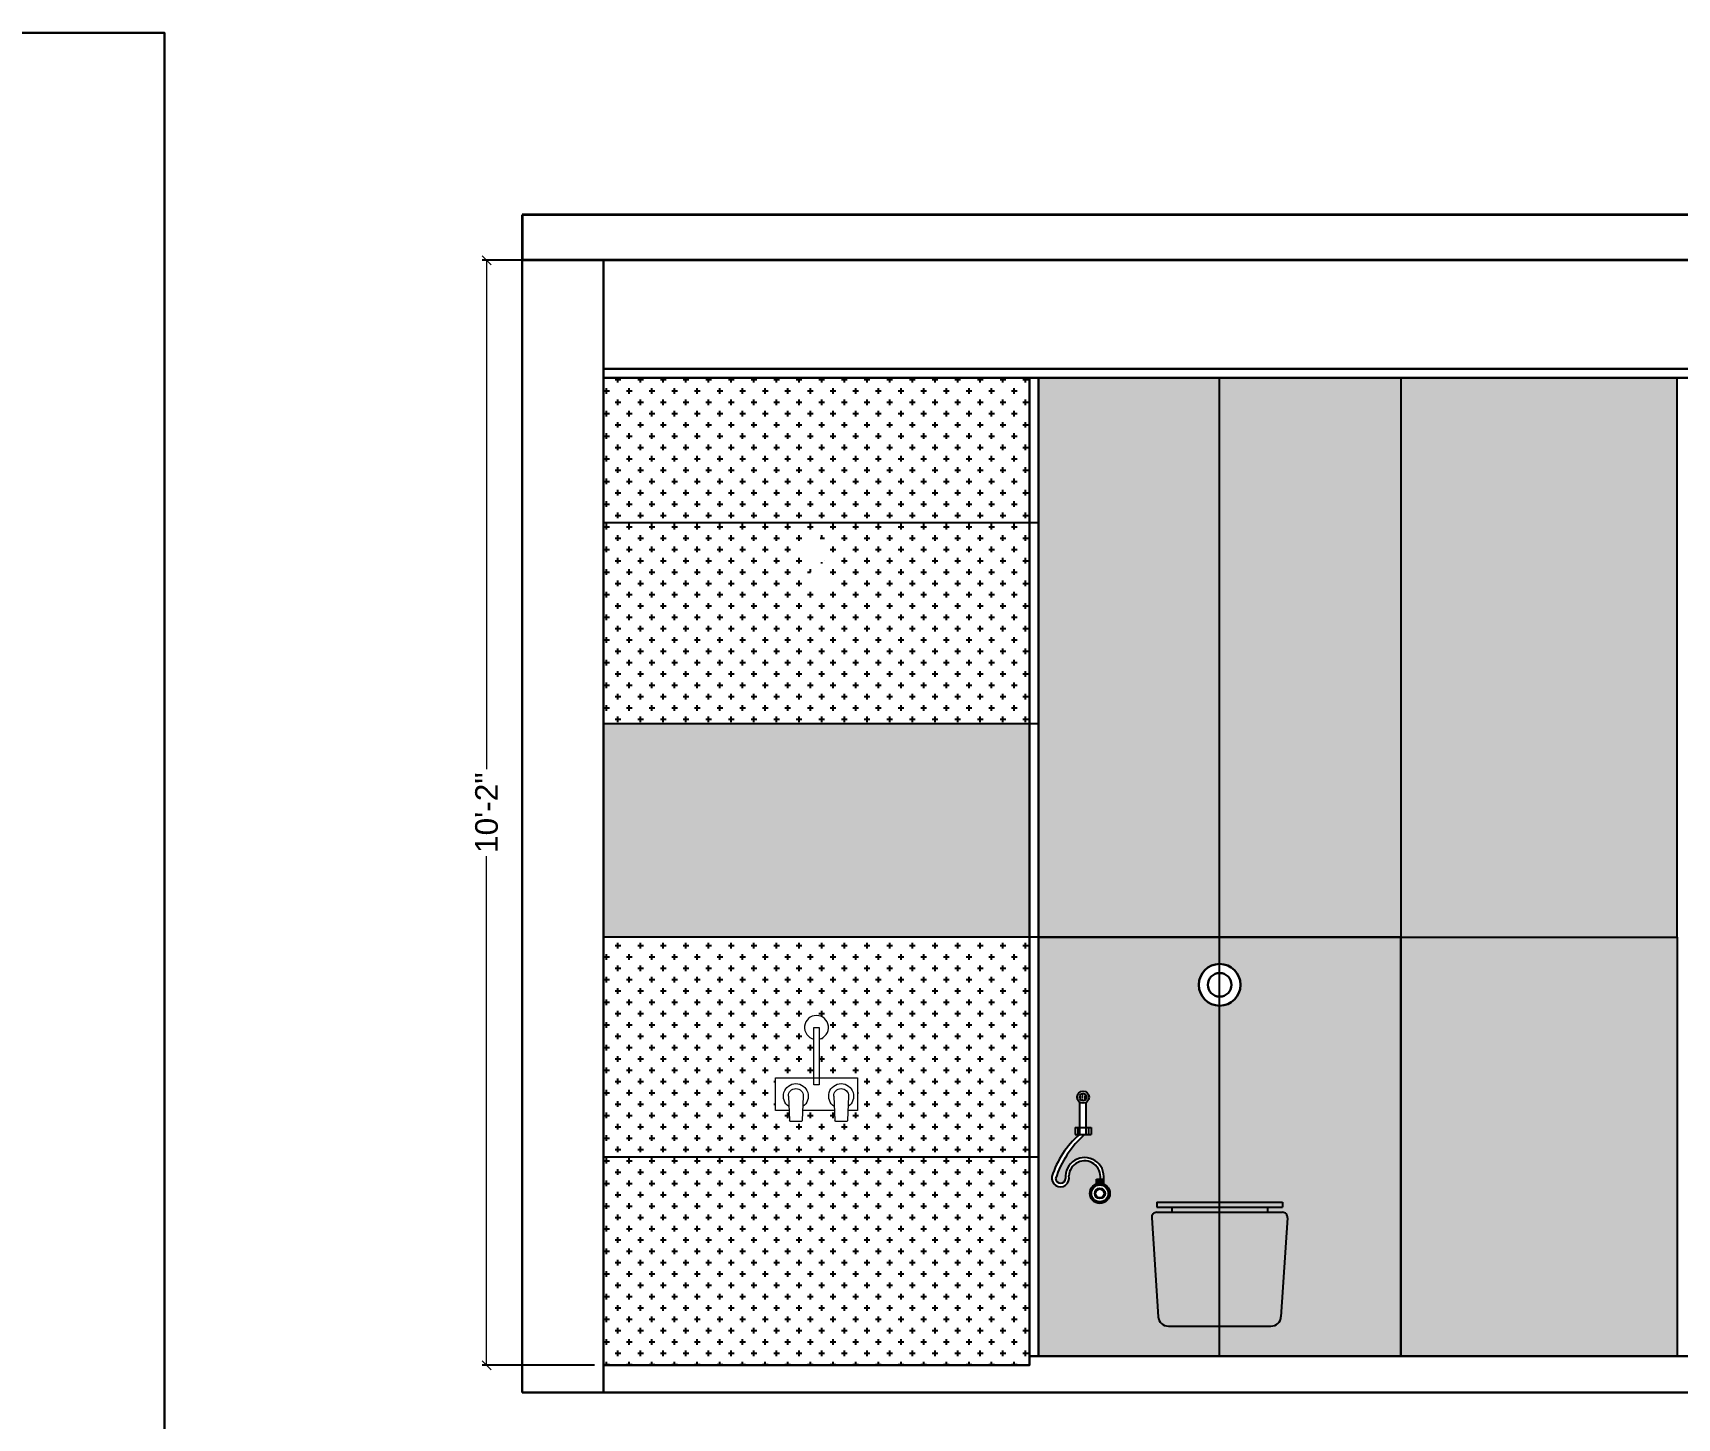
# Model space of a CAD drawing. Header units: millimetres. Extents: x 56222 to 3066687, y -650199 to -121287.
# Drawn here: x 157113.6 to 157295.1, y -181066.9 to -180914 of the extents above; entities that cross this region are included whole.
import ezdxf

# ---------------------------------------------------------------- set-up
doc = ezdxf.new("R2010")
doc.units = ezdxf.units.MM
doc.header["$MEASUREMENT"] = 0
doc.header["$PDMODE"] = 35
doc.layers.get('Defpoints').update_dxf_attribs({"color": 220})
for name, color, linetype, lineweight in [('dim05', 1, 'Continuous', 13), ('ELEC.', 5, 'Continuous', 20), ('Flooring', 253, 'Continuous', 30), ('FURNITURE', 32, 'Continuous', 9), ('HACHA', 253, 'Continuous', 5), ('TILE', 14, 'Continuous', 9), ('UTILITY', 48, 'Continuous', 9), ('wall', 7, 'Continuous', 30), ('XX~SLAB ( BEAM )~ ( DIM )', 7, 'Continuous', 9)]:
    doc.layers.add(name, color=color, linetype=linetype, lineweight=lineweight)
doc.layers.add('SANIT', color=232, linetype='Continuous')
doc.styles.add('Arial', font='arial.ttf')
doc.styles.get("Standard").update_dxf_attribs({"font": 'arial.ttf', "height": 6})
doc.dimstyles.new('ISO-25', dxfattribs={"dimtxt": 2.5, "dimasz": 1, "dimexe": 0.5, "dimexo": 1, "dimtad": 0, "dimdec": 1, "dimlunit": 4, "dimtxsty": 'Standard', "dimblk": 'OBLIQUE', "dimcen": 2.5, "dimclrd": 1, "dimclre": 1, "dimclrt": 5, "dimadec": 0, "dimazin": 0, "dimtfac": 1, "dimtdec": 1, "dimtmove": 0, "dimatfit": 3, "dimfxl": 1, "dimlwd": -1, "dimarcsym": 0})
pattern_1 = [(45, (4630.419170679845, 1905.273145352025), (0.1325825214724777, 0.2209708691207961), [1, -0.5]), (135, (4630.419170679845, 1905.273145352025), (0.1325825214724777, -0.2209708691207961), [1, -0.5])]

# ---------------------------------------------------------------- blocks, each defined once
blk = doc.blocks.new('sda sdasd')
at = {"ltscale": 0.25, "true_color": 0xffffff}
h = blk.add_hatch(color=7, dxfattribs=at)
h.dxf.hatch_style = 1
h.paths.add_polyline_path([(46521.76047098187, -32072.17488785696, 0.4338480866341615), (46521.20321093896, -32071.57924016178), (46507.31773102479, -32071.57924016178, 0.4338480866341615), (46506.76047098188, -32072.17488785696), (46507.48899382655, -32083.10273052676, 0.3948479051885594), (46508.60351391236, -32084.14542323901), (46519.9174280514, -32084.14542323901, 0.3948479051882686), (46521.03194813721, -32083.10273052676)])
h.paths.add_polyline_path([(46521.20321093896, -32070.46224611047), (46507.31773102479, -32070.46224611047), (46507.31773102479, -32071.02074313612), (46521.20321093896, -32071.02074313612)])
h.paths.add_polyline_path([(46519.527719862, -32071.02074313612), (46508.99322210175, -32071.02074313612), (46508.99322210175, -32071.57924016178), (46519.527719862, -32071.57924016178)])
at = {"layer": 'SANIT'}
for p, q in [((46507.31773102479, -32070.46224611047), (46507.31773102479, -32071.02074313612)), ((46507.31773102479, -32070.46224611047), (46521.20321093896, -32070.46224611047)), ((46507.31773102479, -32071.02074313612), (46521.20321093896, -32071.02074313612)), ((46508.99322210175, -32071.02074313612), (46508.99322210175, -32071.57924016178)), ((46519.527719862, -32071.02074313612), (46519.527719862, -32071.57924016178)), ((46521.20321093896, -32070.46224611047), (46521.20321093896, -32071.02074313612)), ((46506.76047098188, -32072.17488785696), (46507.48899382653, -32083.10273052675)), ((46507.31773102479, -32071.57924016178), (46521.20321093896, -32071.57924016178)), ((46521.76047098188, -32072.17488785696), (46521.03194813723, -32083.10273052675)), ((46508.60351391236, -32084.14542323901), (46519.9174280514, -32084.14542323901))]:
    blk.add_line(p, q, dxfattribs=at)
for centre, radius, start, end in [((46507.31773102479, -32072.13773718743), 0.558497025654729, 90, 183.8140748341183), ((46521.20321093896, -32072.13773718743), 0.558497025654729, 356.1859251658687, 90), ((46508.60351391236, -32083.0284291877), 1.116994051309458, 183.8140748341183, 270), ((46519.9174280514, -32083.0284291877), 1.116994051309458, 270, 356.1859251658687)]:
    blk.add_arc(centre, radius, start, end, dxfattribs=at)
blk = doc.blocks.new('404COK-E')
for p, q in [((0.8239862002074005, 2.84e-14, 1), (0.6989862002074574, -2.676013799792514, 1)), ((-0.8239862002074005, -2.84e-14, 1), (-0.6989862002072301, -2.676013799792599, 1)), ((-0.5739862002072301, -2.801013799792599, 1), (0.5739862002074574, -2.801013799792599, 1))]:
    blk.add_line(p, q)
for centre, radius, start, end in [((0, 0, 1), 1.375, 304.095995019742, 235.9040049802553), ((0, 0, 1), 0.8239862002074005, 1.6284e-12, 180.0000000000016), ((-0.5739862002074007, -2.676013799792599, 1), 0.125, 180.0000000000016, 270.0000000000017), ((0.5739862002072869, -2.676013799792485, 1), 0.125, 270.0000000000017, 1.6284e-12)]:
    blk.add_arc(centre, radius, start, end)
blk = doc.blocks.new('HANDSPRAY')
at = {"layer": 'SANIT'}
h = blk.add_hatch(dxfattribs=at)
h.set_pattern_fill('DOTS', color=256, scale=100, angle=270, style=0)
h.set_pattern_definition([(90, (24140.49513819415, 35168.02618983523), (0.2395833333309839, 0.1197916666683339), [0, -0.2395833333366681])])
h.paths.add_polyline_path([(20863.84585991441, 3019.2331272706, -1), (20863.04997626127, 3019.2331272706, -1)])
for p, q in [((20863.10837464108, 3015.116614010586), (20863.10837464108, 3018.663396860366)), ((20863.7874615346, 3015.116614010586), (20863.78746153461, 3018.66339686037)), ((20862.5636029177, 3015.885244350829), (20862.85837464108, 3015.885244350829)), ((20862.5636029177, 3015.885244350829), (20862.5636029177, 3015.116614010585)), ((20862.5636029177, 3015.116614010585), (20864.33223325798, 3015.116614010585)), ((20862.85837464108, 3015.885244350829), (20862.85837464108, 3015.116614010585)), ((20864.03746153461, 3015.885244350829), (20864.33223325798, 3015.885244350829)), ((20864.03746153461, 3015.885244350829), (20864.03746153461, 3015.116614010585)), ((20864.33223325798, 3015.885244350829), (20864.33223325798, 3015.116614010585)), ((20864.93544151496, 3010.183765469781), (20865.7313251681, 3010.183765469781)), ((20864.93544151496, 3009.628940511153), (20864.93544151496, 3010.183765469781)), ((20865.05191288609, 3010.183765469781), (20865.05191288609, 3009.680558425251)), ((20865.17054248002, 3009.526555598226), (20865.17054248002, 3009.52359560311)), ((20865.21475823852, 3010.183765469781), (20865.21475823852, 3009.706792602075)), ((20865.46596249748, 3010.183765469781), (20865.46596249748, 3009.699537728076)), ((20865.49622420305, 3009.526555598226), (20865.49622420305, 3009.514782754581)), ((20865.62880784991, 3010.183765469781), (20865.62880784991, 3009.663410413814)), ((20865.7313251681, 3009.62678852793), (20865.7313251681, 3010.183765469781))]:
    blk.add_line(p, q, dxfattribs=at)
blk.add_lwpolyline([(20862.85837464108, 3015.885244350829), (20864.33223325798, 3015.885244350829)], dxfattribs=at)
for centre, radius in [((20863.44791808784, 3019.2331272706), 0.6632363776078343), ((20863.44791808784, 3019.2331272706), 0.3979418265647006), ((20865.30865632048, 3008.60539396268), 1.105393962679723), ((20865.30865632048, 3008.60539396268), 0.9285309286509679), ((20865.30865632048, 3008.60539396268), 0.5748048605934565), ((20865.30865632048, 3008.60539396268), 0.4863733435790785)]:
    blk.add_circle(centre, radius, dxfattribs=at)
for centre, radius, start, end in [((20869.6939374538, 3007.466103434061), 10.13147582717065, 130.9638802599304, 162.7048171532319), ((20871.18474956962, 3006.670222705892), 11.34199047519593, 131.866579085269, 161.6382158071814), ((20863.62253825987, 3010.436891305181), 2.123924413168063, 353.1553140225039, 184.7321497414655), ((20863.62253825987, 3010.436891305181), 1.754212354310119, 353.1553140225039, 176.3727465821697), ((20860.95492948747, 3010.281103570291), 0.9549294874747659, 168.0924900814809, 16.22196694589886), ((20860.96276603609, 3010.268302388162), 0.5431282004354323, 182.656228338166, 359.3005672495569)]:
    blk.add_arc(centre, radius, start, end, dxfattribs=at)
blk = doc.blocks.new('_Oblique')
at = {"layer": 'wall', "color": 0, "lineweight": -2}
blk.add_line((-0.5, -0.5), (0.5, 0.5), dxfattribs=at)
blk = doc.blocks.new('*D835')
at = {"layer": 'Defpoints', "color": 0, "lineweight": 25, "transparency": 16777216}
for p in [(157163.7348289293, -180939.0516465805), (157176.651324732, -180939.0516465805), (157176.651324732, -181061.0516465805)]:
    blk.add_point(p, dxfattribs=at)
at = {"layer": 'dim05', "color": 1, "linetype": 'Continuous', "lineweight": -2, "transparency": 16777216}
for p, q in [((157175.651324732, -180939.0516465805), (157163.2348289293, -180939.0516465805)), ((157175.651324732, -181061.0516465805), (157163.2348289293, -181061.0516465805))]:
    blk.add_line(p, q, dxfattribs=at)
at = {"layer": 'dim05', "color": 1, "linetype": 'Continuous', "transparency": 16777216}
for p, q in [((157163.7348289293, -180939.0516465805), (157163.7348289293, -180995.2503164304)), ((157163.7348289293, -181061.0516465805), (157163.7348289293, -181004.8529767305))]:
    blk.add_line(p, q, dxfattribs=at)
at = {"layer": 'dim05', "color": 1, "transparency": 16777216}
for p, rotation in [((157163.7348289293, -180939.0516465805), 90), ((157163.7348289293, -181061.0516465805), 270)]:
    blk.add_blockref('_Oblique', p, dxfattribs=dict(at, rotation=rotation))
at = {"layer": 'dim05', "color": 5, "lineweight": 25, "transparency": 16777216, "insert": (157163.7348289292, -181000.0516465805), "char_height": 2.5, "attachment_point": 5, "rotation": 90, "style": 'Arial'}
blk.add_mtext('10\'-2"', dxfattribs=at)

msp = doc.modelspace()

# ---------------------------------------------------------------- hatches: boundary and pattern name
at = {"layer": 'XX~SLAB ( BEAM )~ ( DIM )', "linetype": 'Continuous', "lineweight": 25, "true_color": 0xc8c92d, "transparency": 33554684}
h = msp.add_hatch(dxfattribs=at)
h.set_pattern_fill('CROSS', color=52, scale=5)
h.set_pattern_definition([(0, (4630.419170679845, 1905.273145352025), (1.25, 1.25), [0.625, -1.875]), (90, (4630.731670679845, 1904.960645352025), (-1.25, 1.25), [0.625, -1.875])])
h.paths.add_polyline_path([(157223.6513247319, -181038.0516465805), (157176.6513247319, -181038.0516465805), (157176.6513247319, -181061.0516465804), (157223.6513247319, -181061.0516465804)])
h.paths.add_polyline_path([(157223.6513247319, -181013.8076465804), (157176.6513247319, -181013.8076465804), (157176.6513247319, -181038.0516465805), (157223.6513247319, -181038.0516465805)])
h.paths.add_polyline_path([(157204.6839556523, -181029.3034776171), (157204.6839556523, -181032.9177626466), (157203.6172915356, -181032.9177626466), (157203.5660721168, -181034.0142736179, -0.4142135623730951), (157203.4410721168, -181034.1392736179), (157202.2930997164, -181034.1392736179, -0.387127537769572), (157202.1686440144, -181034.0259260103), (157202.1168802976, -181032.9177626466), (157198.6172915356, -181032.9177626466), (157198.5660721168, -181034.0142736179, -0.4142135623730951), (157198.4410721168, -181034.1392736179), (157197.2930997164, -181034.1392736179, -0.3871275377695723), (157197.1686440144, -181034.0259260103), (157197.1168802976, -181032.9177626466), (157195.6186957188, -181032.9177626466), (157195.6186957188, -181029.3034776171), (157199.8505682774, -181029.3034776171), (157199.8505682774, -181025.0455084012, -8.672928251055534), (157200.4520811864, -181025.0455084012), (157200.4520811864, -181029.3034776171)], flags=16)
h.paths.add_polyline_path([(157223.6513247319, -180968.0516465804), (157176.6513247319, -180968.0516465804), (157176.6513247319, -180990.1856465804), (157223.6513247319, -180990.1856465804)])
h.paths.add_polyline_path([(157202.1946669623, -180975.3495227947), (157198.161910576, -180975.3495227947), (157199.7052528066, -180973.1771434858), (157199.7052528066, -180972.4301468792, -5.828427124365965), (157200.6513247317, -180972.4301468792), (157200.6513247317, -180973.1771434858)], flags=16)
h.paths.add_polyline_path([(157223.6513247319, -180952.0516465805), (157176.6513247319, -180952.0516465805), (157176.6513247319, -180968.0516465804), (157223.6513247319, -180968.0516465804)])
at = {"layer": 'XX~SLAB ( BEAM )~ ( DIM )', "linetype": 'Continuous', "lineweight": 25, "true_color": 0xeee0cd, "transparency": 33554687}
h = msp.add_hatch(dxfattribs=at)
h.set_pattern_fill('HOUND', color=254, angle=45)
h.set_pattern_definition([(45, (4024.557096542121, -142.3153506875096), (0.1325825214724777, 0.2209708691207961), [1, -0.5]), (135, (4024.557096542121, -142.3153506875096), (0.1325825214724777, -0.2209708691207961), [1, -0.5])])
h.paths.add_polyline_path([(157295.1473247321, -181013.8076465806), (157264.6513247317, -181013.8076465806), (157264.6513247317, -181060.0516465803), (157295.1473247321, -181060.0516465803)])
h.paths.add_polyline_path([(157295.1473247321, -180952.0516465805), (157264.6513247317, -180952.0516465805), (157264.6513247317, -181013.8076465806), (157295.1473247321, -181013.8076465806)])
h.paths.add_polyline_path([(157264.6513247317, -181013.8076465805), (157244.6513247314, -181013.8076465805), (157244.6513247314, -181016.747503958, -0.414213562425532), (157246.9554673541, -181019.0516465803, -0.4142135624207386), (157244.6513247314, -181021.3557892026), (157244.6513247316, -181043.0516465803), (157251.5940646889, -181043.0516465803), (157251.5940646889, -181043.610143606), (157249.9185736119, -181043.610143606), (157249.9185736119, -181044.1686406316), (157251.5940646889, -181044.1686406316, -0.4338480866347766), (157252.1513247318, -181044.7642883268), (157251.4228018871, -181055.6921309966, -0.3948479051885272), (157250.3082818013, -181056.7348237089), (157244.6513247317, -181056.7348237089), (157244.6513247317, -181060.0516465801), (157264.6513247317, -181060.0516465802)])
h.paths.add_polyline_path([(157244.6513247314, -181021.3557892026, -0.4142135623254515), (157242.3471821095, -181019.0516465803, -0.414213562320659), (157244.6513247314, -181016.747503958), (157244.6513247314, -181013.8076465805), (157224.6513247315, -181013.8076465805), (157224.6513247319, -181060.0516465802), (157244.6513247317, -181060.0516465801), (157244.6513247317, -181056.7348237089), (157238.9943676623, -181056.7348237089, -0.3948479051885281), (157237.8798475765, -181055.6921309966), (157237.1513247318, -181044.7642883268, -0.4338480866347765), (157237.7085847747, -181044.1686406316), (157239.3840758517, -181044.1686406316), (157239.3840758517, -181043.610143606), (157237.7085847747, -181043.610143606), (157237.7085847747, -181043.0516465803), (157244.6513247316, -181043.0516465803)])
h.paths.add_polyline_path([(157230.2324528983, -181031.4531617852, -0.2642405067528131), (157229.9087599675, -181032.0228921954), (157229.9087599675, -181034.801044705), (157230.4535316909, -181034.801044705), (157230.4535316909, -181035.5696750452), (157229.7364230536, -181035.5696750452, 0.1306389370602536), (157226.5415198213, -181040.4431570346, 0.9711368791440839), (157227.6271522013, -181040.4246166886, -1.106497082994937), (157231.852623601, -181040.502523586), (157231.852623601, -181041.0595005279, -0.3034394697801656), (157232.535348716, -181042.0808950932, -1), (157230.3245607907, -181042.0808950932, -0.3165820921293283), (157231.0567399479, -181041.040411301), (157231.0567399479, -181040.502523586), (157231.4796904583, -181040.502523586, 1.041600289499127), (157227.993138467, -181040.1384170926, -1.281433189103557), (157226.1418466544, -181040.2081525546, -0.1393883143771545), (157229.1732113192, -181035.5696750452), (157228.6849013506, -181035.5696750452), (157228.6849013506, -181034.801044705), (157228.979673074, -181034.801044705), (157229.229673074, -181034.801044705), (157229.229673074, -181032.0228921955, -0.2642405067664757), (157228.9059801431, -181031.4531617852, -1)], flags=16)
h.paths.add_polyline_path([(157229.9671583473, -181031.4531617852, -1), (157229.1712746942, -181031.4531617852, -1)], flags=0)
h.paths.add_polyline_path([(157232.358485682, -181042.0808950932, -1), (157230.5014238247, -181042.0808950932, -1)], flags=0)
h.paths.add_polyline_path([(157232.004759614, -181042.0808950932, -1), (157230.8551498928, -181042.0808950932, -1)], flags=0)
h.paths.add_polyline_path([(157231.916328097, -181042.0808950932, -1), (157230.9435814098, -181042.0808950932, -1)], flags=0)
h = msp.add_hatch(dxfattribs=at)
h.set_pattern_fill('HOUND', color=254, angle=45)
h.set_pattern_definition(pattern_1)
h.paths.add_polyline_path([(157264.6513247317, -180952.0516465805), (157244.6513247319, -180952.0516465805), (157244.6513247319, -181013.8076465806), (157264.6513247317, -181013.8076465806)])
h.paths.add_polyline_path([(157244.6513247319, -180952.0516465805), (157224.6513247321, -180952.0516465805), (157224.6513247321, -181013.8076465806), (157244.6513247319, -181013.8076465806)])
at = {"layer": 'XX~SLAB ( BEAM )~ ( DIM )', "linetype": 'Continuous', "lineweight": 25, "true_color": 0x99371e, "transparency": 33554607}
h = msp.add_hatch(dxfattribs=at)
h.set_pattern_fill('HOUND', color=24, angle=45)
h.set_pattern_definition(pattern_1)
h.paths.add_polyline_path([(157223.6513247319, -180990.1856465804), (157176.6513247319, -180990.1856465804), (157176.6513247319, -181013.8076465804), (157223.6513247319, -181013.8076465804)])

# ---------------------------------------------------------------- linework, layer by layer
at = {"color": 6, "lineweight": 30}
for p, q in [((157322.1513247319, -180951.0516465805), (157176.651324732, -180951.0516465805)), ((157322.1513247319, -180952.0516465805), (157176.651324732, -180952.0516465805))]:
    msp.add_line(p, q, dxfattribs=at)
at = {"color": 3, "lineweight": 30, "ltscale": 0.25}
for radius in [2.304142622298968, 1.304142622298968]:
    msp.add_circle((157244.6513247318, -181019.0516465803), radius, dxfattribs=at)
at = {"layer": 'dim05', "color": 1, "lineweight": 35}
for p, q in [((157331.1513247319, -180934.0516465804), (157167.6513247319, -180934.0516465804)), ((157167.6513247319, -180934.0516465804), (157167.6513247319, -180939.0516465804)), ((157331.1513247319, -180939.0516465804), (157167.6513247319, -180939.0516465804))]:
    msp.add_line(p, q, dxfattribs=at)
at = {"layer": 'Flooring', "ltscale": 4}
msp.add_line((157223.6513247319, -181061.0516465803), (157176.6513247319, -181061.0516465803), dxfattribs=at)
msp.add_lwpolyline([(157223.6513247319, -181061.0516465803), (157223.6513247319, -181060.0516465803), (157322.1513247319, -181060.0516465803)], dxfattribs=at)
at = {"layer": 'HACHA', "color": 5, "lineweight": 30}
for p, q in [((157223.6513247319, -181060.0516465803), (157223.6513247319, -180952.0516465805)), ((157224.6513247319, -181060.0516465803), (157224.6513247319, -180952.0516465805))]:
    msp.add_line(p, q, dxfattribs=at)
at = {"layer": 'TILE', "color": 27, "linetype": 'Continuous', "lineweight": 25, "true_color": 0x7d5120}
for points in [[(157176.6513247319, -180952.0516465805), (157224.6513247319, -180952.0516465805), (157224.6513247319, -180968.0516465804), (157176.6513247319, -180968.0516465804)], [(157176.6513247319, -180990.1856465804), (157224.6513247319, -180990.1856465804), (157224.6513247319, -180968.0516465804), (157176.6513247319, -180968.0516465804)], [(157176.6513247319, -180990.1856465804), (157224.6513247319, -180990.1856465804), (157224.6513247319, -181013.8076465804), (157176.6513247319, -181013.8076465804)], [(157176.6513247319, -181038.0516465805), (157224.6513247319, -181038.0516465805), (157224.6513247319, -181013.8076465804), (157176.6513247319, -181013.8076465804)], [(157176.6513247319, -181038.0516465805), (157223.6513247319, -181038.0516465805), (157223.6513247319, -181061.0516465804), (157176.6513247319, -181061.0516465804)]]:
    msp.add_lwpolyline(points, close=True, dxfattribs=at)
at = {"layer": 'UTILITY', "ltscale": 3}
msp.add_lwpolyline([(157199.8505682774, -181023.7586276327), (157200.4520811864, -181023.7586276327), (157200.4520811864, -181030.0919241776), (157199.8505682774, -181030.0919241776)], close=True, dxfattribs=at)
msp.add_lwpolyline([(157197.1168799229, -181032.9177626466), (157195.6186957188, -181032.9177626466), (157195.6186957188, -181029.3034776171), (157204.6839556523, -181029.3034776171), (157204.6839556523, -181032.9177626466), (157203.6172919103, -181032.9177626466)], dxfattribs=at)
at = {"layer": 'UTILITY', "ltscale": 3, "elevation": 0.5000000000009095}
msp.add_lwpolyline([(157202.1168799229, -181032.9177626466), (157198.6172919103, -181032.9177626466)], dxfattribs=at)
at = {"layer": 'UTILITY', "ltscale": 3}
msp.add_arc((157200.1513247319, -181023.7586276327), 1.321558382052899, 283.1544737837725, 256.8455262162274, dxfattribs=at)
at = {"layer": 'wall', "lineweight": 30}
for p, q in [((157167.6513247319, -181064.0516465803), (157167.6513247319, -180937.0516465803)), ((157176.6513247319, -181064.0516465803), (157176.6513247319, -180939.0516465804)), ((157224.6513247319, -181060.0516465803), (157224.6513247319, -181013.0516465803)), ((157264.6513247311, -181013.8076465802), (157224.6513247319, -181013.8076465804)), ((157264.6513247317, -181060.0516465803), (157264.6513247316, -181013.8076465804)), ((157331.151324732, -181064.0516465803), (157167.6513247319, -181064.0516465803))]:
    msp.add_line(p, q, dxfattribs=at)
at = {"layer": 'XX~SLAB ( BEAM )~ ( DIM )', "color": 1, "linetype": 'Continuous', "lineweight": 25}
for p, q in [((157322.1513247319, -180951.0516465805), (157176.6513247319, -180951.0516465805)), ((157224.6513247319, -181013.8076465804), (157264.6513247311, -181013.8076465802))]:
    msp.add_line(p, q, dxfattribs=at)
at = {"layer": 'XX~SLAB ( BEAM )~ ( DIM )', "color": 1, "lineweight": 30}
msp.add_lwpolyline([(156543.1260837144, -180913.9507311667), (157128.1827463622, -180913.9507311667), (157128.1827463622, -181197.9747495125), (156543.1260837144, -181197.9747495125)], close=True, dxfattribs=at)
at = {"layer": 'XX~SLAB ( BEAM )~ ( DIM )', "color": 27, "lineweight": 25, "true_color": 0x7d5120}
for points in [[(157224.6513247321, -181013.8076465806), (157244.6513247319, -181013.8076465806), (157244.6513247319, -180952.0516465805), (157224.6513247321, -180952.0516465805)], [(157264.6513247317, -181013.8076465806), (157244.6513247319, -181013.8076465806), (157244.6513247319, -180952.0516465805), (157264.6513247317, -180952.0516465805)], [(157264.6513247317, -181013.8076465806), (157295.1473247321, -181013.8076465806), (157295.1473247321, -180952.0516465805), (157264.6513247317, -180952.0516465805)], [(157244.6513247317, -181060.0516465801), (157244.6513247314, -181013.8076465805), (157224.6513247315, -181013.8076465805), (157224.6513247319, -181060.0516465802)], [(157244.6513247316, -181060.0516465801), (157244.651324732, -181013.8076465805), (157264.6513247319, -181013.8076465805), (157264.6513247315, -181060.0516465802)], [(157264.6513247317, -181013.8076465806), (157295.1473247321, -181013.8076465806), (157295.1473247321, -181060.0516465803), (157264.6513247317, -181060.0516465803)]]:
    msp.add_lwpolyline(points, close=True, dxfattribs=at)

# ---------------------------------------------------------------- block references
at = {"layer": 'ELEC.'}
msp.add_blockref('sda sdasd', (110730.3908537499, -148972.5894004698), dxfattribs=at)
at = {"layer": 'FURNITURE'}
msp.add_blockref('HANDSPRAY', (136366.1212984329, -184050.6862890558), dxfattribs=at)
at = {"layer": 'UTILITY', "ltscale": 3, "xscale": -1}
for p in [(157197.8670859166, -181031.3382598181, -1), (157202.8670859166, -181031.3382598181, -1)]:
    msp.add_blockref('404COK-E', p, dxfattribs=at)

# ---------------------------------------------------------------- dimensions: what is measured, and where the dimension line sits
at = {"layer": 'dim05', "color": 27, "lineweight": 25, "true_color": 0x7d5120}
dim = msp.add_linear_dim(base=(157163.7348289293, -180939.0516465805), p1=(157176.6513247319, -181061.0516465804), p2=(157176.6513247319, -180939.0516465804), angle=90, dimstyle='ISO-25', override={"dimdec": 2, "dimtxsty": 'Arial'}, dxfattribs=at)
dim.commit()
dim.dimension.update_dxf_attribs({"geometry": '*D835', "text_midpoint": (157163.7348289292, -181000.0516465805)})

doc.saveas('drawing.dxf')
